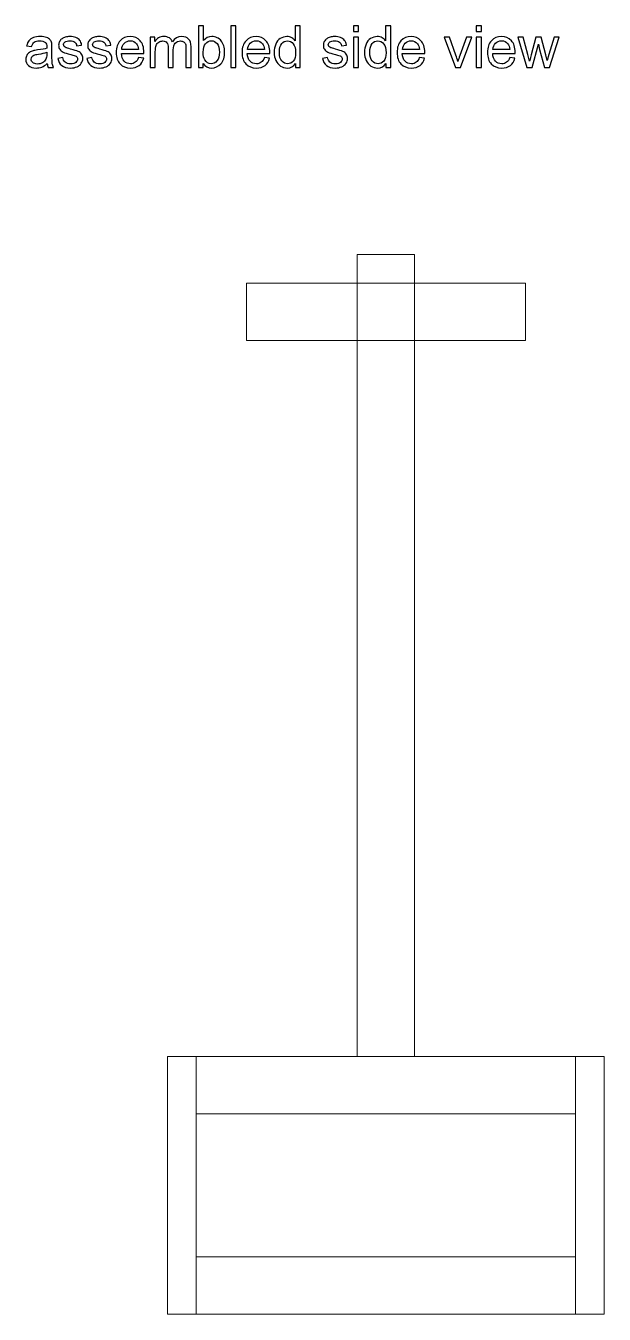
# Model space of a CAD drawing. Header units: inches. Extents: x -38 to 6, y -62 to 68.
# Drawn here: x -17.96 to -2.06, y 32.53 to 67.95 of the extents above; entities that cross this region are included whole.
import ezdxf

# ---------------------------------------------------------------- set-up
doc = ezdxf.new("R2010")
doc.units = ezdxf.units.IN
doc.header["$MEASUREMENT"] = 0
doc.layers.add('Layer 1', color=7, linetype='Continuous')

msp = doc.modelspace()

# ---------------------------------------------------------------- linework, layer by layer
at = {"layer": 'Layer 1', "color": 250, "lineweight": 9}
for points in [[(-13.277, 38.037), (-2.844, 38.037), (-2.844, 39.612), (-13.277, 39.612), (-13.277, 38.037)], [(-13.277, 32.525), (-2.844, 32.525), (-2.844, 34.1), (-13.277, 34.1), (-13.277, 32.525)]]:
    msp.add_lwpolyline(points, close=True, dxfattribs=at)
at = {"layer": 'Layer 1', "color": 250}
for points, knots in [([(-13.083, 66.802), (-13.083, 66.802), (-13.214, 66.802), (-13.214, 66.802), (-13.214, 66.802), (-13.214, 66.802), (-13.214, 67.946), (-13.214, 67.946), (-13.214, 67.946), (-13.214, 67.946), (-13.074, 67.946), (-13.074, 67.946), (-13.074, 67.946), (-13.074, 67.946), (-13.074, 67.538), (-13.074, 67.538), (-13.074, 67.538), (-13.014, 67.612), (-12.939, 67.649), (-12.846, 67.649), (-12.846, 67.649), (-12.796, 67.649), (-12.747, 67.639), (-12.702, 67.618), (-12.702, 67.618), (-12.656, 67.598), (-12.619, 67.569), (-12.589, 67.532), (-12.589, 67.532), (-12.56, 67.495), (-12.537, 67.45), (-12.52, 67.397), (-12.52, 67.397), (-12.504, 67.345), (-12.495, 67.289), (-12.495, 67.229), (-12.495, 67.229), (-12.495, 67.088), (-12.53, 66.978), (-12.6, 66.901), (-12.6, 66.901), (-12.671, 66.823), (-12.755, 66.785), (-12.853, 66.785), (-12.853, 66.785), (-12.951, 66.785), (-13.027, 66.826), (-13.083, 66.907), (-13.083, 66.907), (-13.083, 66.907), (-13.083, 66.802), (-13.083, 66.802)], [0, 0, 0, 0, 0.071429, 0.071429, 0.071429, 0.071429, 0.142857, 0.142857, 0.142857, 0.142857, 0.214286, 0.214286, 0.214286, 0.214286, 0.285714, 0.285714, 0.285714, 0.285714, 0.357143, 0.357143, 0.357143, 0.357143, 0.428571, 0.428571, 0.428571, 0.428571, 0.5, 0.5, 0.5, 0.5, 0.571429, 0.571429, 0.571429, 0.571429, 0.642857, 0.642857, 0.642857, 0.642857, 0.714286, 0.714286, 0.714286, 0.714286, 0.785714, 0.785714, 0.785714, 0.785714, 0.857143, 0.857143, 0.857143, 0.857143, 1, 1, 1, 1]), ([(-12.327, 66.802), (-12.327, 66.802), (-12.327, 67.946), (-12.327, 67.946), (-12.327, 67.946), (-12.327, 67.946), (-12.187, 67.946), (-12.187, 67.946), (-12.187, 67.946), (-12.187, 67.946), (-12.187, 66.802), (-12.187, 66.802), (-12.187, 66.802), (-12.187, 66.802), (-12.327, 66.802), (-12.327, 66.802)], [0, 0, 0, 0, 0.2, 0.2, 0.2, 0.2, 0.4, 0.4, 0.4, 0.4, 0.6, 0.6, 0.6, 0.6, 1, 1, 1, 1]), ([(-10.546, 66.802), (-10.546, 66.802), (-10.546, 66.908), (-10.546, 66.908), (-10.546, 66.908), (-10.598, 66.826), (-10.676, 66.785), (-10.778, 66.785), (-10.778, 66.785), (-10.844, 66.785), (-10.904, 66.803), (-10.959, 66.839), (-10.959, 66.839), (-11.015, 66.876), (-11.058, 66.927), (-11.088, 66.991), (-11.088, 66.991), (-11.119, 67.057), (-11.134, 67.131), (-11.134, 67.216), (-11.134, 67.216), (-11.134, 67.299), (-11.12, 67.373), (-11.092, 67.441), (-11.092, 67.441), (-11.065, 67.508), (-11.024, 67.56), (-10.968, 67.595), (-10.968, 67.595), (-10.914, 67.631), (-10.852, 67.649), (-10.784, 67.649), (-10.784, 67.649), (-10.734, 67.649), (-10.689, 67.638), (-10.651, 67.617), (-10.651, 67.617), (-10.612, 67.596), (-10.58, 67.569), (-10.556, 67.535), (-10.556, 67.535), (-10.556, 67.535), (-10.556, 67.946), (-10.556, 67.946), (-10.556, 67.946), (-10.556, 67.946), (-10.415, 67.946), (-10.415, 67.946), (-10.415, 67.946), (-10.415, 67.946), (-10.415, 66.802), (-10.415, 66.802), (-10.415, 66.802), (-10.415, 66.802), (-10.546, 66.802), (-10.546, 66.802)], [0, 0, 0, 0, 0.066667, 0.066667, 0.066667, 0.066667, 0.133333, 0.133333, 0.133333, 0.133333, 0.2, 0.2, 0.2, 0.2, 0.266667, 0.266667, 0.266667, 0.266667, 0.333333, 0.333333, 0.333333, 0.333333, 0.4, 0.4, 0.4, 0.4, 0.466667, 0.466667, 0.466667, 0.466667, 0.533333, 0.533333, 0.533333, 0.533333, 0.6, 0.6, 0.6, 0.6, 0.666667, 0.666667, 0.666667, 0.666667, 0.733333, 0.733333, 0.733333, 0.733333, 0.8, 0.8, 0.8, 0.8, 0.866667, 0.866667, 0.866667, 0.866667, 1, 1, 1, 1]), ([(-8.95, 67.786), (-8.95, 67.786), (-8.95, 67.946), (-8.95, 67.946), (-8.95, 67.946), (-8.95, 67.946), (-8.81, 67.946), (-8.81, 67.946), (-8.81, 67.946), (-8.81, 67.946), (-8.81, 67.786), (-8.81, 67.786), (-8.81, 67.786), (-8.81, 67.786), (-8.95, 67.786), (-8.95, 67.786)], [0, 0, 0, 0, 0.2, 0.2, 0.2, 0.2, 0.4, 0.4, 0.4, 0.4, 0.6, 0.6, 0.6, 0.6, 1, 1, 1, 1]), ([(-8.06, 66.802), (-8.06, 66.802), (-8.06, 66.908), (-8.06, 66.908), (-8.06, 66.908), (-8.113, 66.826), (-8.19, 66.785), (-8.292, 66.785), (-8.292, 66.785), (-8.358, 66.785), (-8.419, 66.803), (-8.474, 66.839), (-8.474, 66.839), (-8.529, 66.876), (-8.572, 66.927), (-8.603, 66.991), (-8.603, 66.991), (-8.633, 67.057), (-8.648, 67.131), (-8.648, 67.216), (-8.648, 67.216), (-8.648, 67.299), (-8.634, 67.373), (-8.607, 67.441), (-8.607, 67.441), (-8.579, 67.508), (-8.538, 67.56), (-8.483, 67.595), (-8.483, 67.595), (-8.428, 67.631), (-8.366, 67.649), (-8.298, 67.649), (-8.298, 67.649), (-8.248, 67.649), (-8.204, 67.638), (-8.165, 67.617), (-8.165, 67.617), (-8.126, 67.596), (-8.094, 67.569), (-8.07, 67.535), (-8.07, 67.535), (-8.07, 67.535), (-8.07, 67.946), (-8.07, 67.946), (-8.07, 67.946), (-8.07, 67.946), (-7.929, 67.946), (-7.929, 67.946), (-7.929, 67.946), (-7.929, 67.946), (-7.929, 66.802), (-7.929, 66.802), (-7.929, 66.802), (-7.929, 66.802), (-8.06, 66.802), (-8.06, 66.802)], [0, 0, 0, 0, 0.066667, 0.066667, 0.066667, 0.066667, 0.133333, 0.133333, 0.133333, 0.133333, 0.2, 0.2, 0.2, 0.2, 0.266667, 0.266667, 0.266667, 0.266667, 0.333333, 0.333333, 0.333333, 0.333333, 0.4, 0.4, 0.4, 0.4, 0.466667, 0.466667, 0.466667, 0.466667, 0.533333, 0.533333, 0.533333, 0.533333, 0.6, 0.6, 0.6, 0.6, 0.666667, 0.666667, 0.666667, 0.666667, 0.733333, 0.733333, 0.733333, 0.733333, 0.8, 0.8, 0.8, 0.8, 0.866667, 0.866667, 0.866667, 0.866667, 1, 1, 1, 1]), ([(-5.576, 67.786), (-5.576, 67.786), (-5.576, 67.946), (-5.576, 67.946), (-5.576, 67.946), (-5.576, 67.946), (-5.436, 67.946), (-5.436, 67.946), (-5.436, 67.946), (-5.436, 67.946), (-5.436, 67.786), (-5.436, 67.786), (-5.436, 67.786), (-5.436, 67.786), (-5.576, 67.786), (-5.576, 67.786)], [0, 0, 0, 0, 0.2, 0.2, 0.2, 0.2, 0.4, 0.4, 0.4, 0.4, 0.6, 0.6, 0.6, 0.6, 1, 1, 1, 1]), ([(-17.375, 66.906), (-17.428, 66.862), (-17.478, 66.831), (-17.526, 66.812), (-17.526, 66.812), (-17.574, 66.794), (-17.626, 66.785), (-17.681, 66.785), (-17.681, 66.785), (-17.772, 66.785), (-17.842, 66.807), (-17.891, 66.851), (-17.891, 66.851), (-17.94, 66.896), (-17.965, 66.952), (-17.965, 67.021), (-17.965, 67.021), (-17.965, 67.062), (-17.955, 67.099), (-17.937, 67.132), (-17.937, 67.132), (-17.918, 67.166), (-17.894, 67.192), (-17.864, 67.213), (-17.864, 67.213), (-17.834, 67.233), (-17.801, 67.248), (-17.763, 67.259), (-17.763, 67.259), (-17.736, 67.266), (-17.694, 67.273), (-17.638, 67.28), (-17.638, 67.28), (-17.525, 67.293), (-17.441, 67.309), (-17.387, 67.328), (-17.387, 67.328), (-17.387, 67.347), (-17.387, 67.359), (-17.387, 67.364), (-17.387, 67.364), (-17.387, 67.421), (-17.4, 67.462), (-17.426, 67.485), (-17.426, 67.485), (-17.462, 67.517), (-17.516, 67.532), (-17.587, 67.532), (-17.587, 67.532), (-17.653, 67.532), (-17.702, 67.521), (-17.733, 67.498), (-17.733, 67.498), (-17.765, 67.474), (-17.788, 67.433), (-17.803, 67.374), (-17.803, 67.374), (-17.803, 67.374), (-17.941, 67.393), (-17.941, 67.393), (-17.941, 67.393), (-17.928, 67.452), (-17.908, 67.5), (-17.879, 67.536), (-17.879, 67.536), (-17.85, 67.572), (-17.809, 67.6), (-17.754, 67.62), (-17.754, 67.62), (-17.7, 67.639), (-17.637, 67.649), (-17.566, 67.649), (-17.566, 67.649), (-17.495, 67.649), (-17.437, 67.641), (-17.393, 67.624), (-17.393, 67.624), (-17.349, 67.607), (-17.316, 67.586), (-17.295, 67.561), (-17.295, 67.561), (-17.274, 67.536), (-17.26, 67.504), (-17.251, 67.465), (-17.251, 67.465), (-17.247, 67.441), (-17.244, 67.398), (-17.244, 67.336), (-17.244, 67.336), (-17.244, 67.336), (-17.244, 67.15), (-17.244, 67.15), (-17.244, 67.15), (-17.244, 67.02), (-17.241, 66.937), (-17.236, 66.903), (-17.236, 66.903), (-17.23, 66.868), (-17.218, 66.834), (-17.201, 66.802), (-17.201, 66.802), (-17.201, 66.802), (-17.348, 66.802), (-17.348, 66.802), (-17.348, 66.802), (-17.362, 66.832), (-17.371, 66.867), (-17.375, 66.906)], [0, 0, 0, 0, 0.035714, 0.035714, 0.035714, 0.035714, 0.071429, 0.071429, 0.071429, 0.071429, 0.107143, 0.107143, 0.107143, 0.107143, 0.142857, 0.142857, 0.142857, 0.142857, 0.178571, 0.178571, 0.178571, 0.178571, 0.214286, 0.214286, 0.214286, 0.214286, 0.25, 0.25, 0.25, 0.25, 0.285714, 0.285714, 0.285714, 0.285714, 0.321429, 0.321429, 0.321429, 0.321429, 0.357143, 0.357143, 0.357143, 0.357143, 0.392857, 0.392857, 0.392857, 0.392857, 0.428571, 0.428571, 0.428571, 0.428571, 0.464286, 0.464286, 0.464286, 0.464286, 0.5, 0.5, 0.5, 0.5, 0.535714, 0.535714, 0.535714, 0.535714, 0.571429, 0.571429, 0.571429, 0.571429, 0.607143, 0.607143, 0.607143, 0.607143, 0.642857, 0.642857, 0.642857, 0.642857, 0.678571, 0.678571, 0.678571, 0.678571, 0.714286, 0.714286, 0.714286, 0.714286, 0.75, 0.75, 0.75, 0.75, 0.785714, 0.785714, 0.785714, 0.785714, 0.821429, 0.821429, 0.821429, 0.821429, 0.857143, 0.857143, 0.857143, 0.857143, 0.892857, 0.892857, 0.892857, 0.892857, 0.928571, 0.928571, 0.928571, 0.928571, 1, 1, 1, 1]), ([(-17.084, 67.05), (-17.084, 67.05), (-16.945, 67.072), (-16.945, 67.072), (-16.945, 67.072), (-16.938, 67.017), (-16.916, 66.974), (-16.88, 66.944), (-16.88, 66.944), (-16.845, 66.915), (-16.795, 66.9), (-16.731, 66.9), (-16.731, 66.9), (-16.666, 66.9), (-16.618, 66.913), (-16.587, 66.939), (-16.587, 66.939), (-16.555, 66.965), (-16.54, 66.996), (-16.54, 67.032), (-16.54, 67.032), (-16.54, 67.063), (-16.554, 67.088), (-16.582, 67.106), (-16.582, 67.106), (-16.602, 67.119), (-16.649, 67.135), (-16.726, 67.154), (-16.726, 67.154), (-16.828, 67.18), (-16.899, 67.202), (-16.939, 67.221), (-16.939, 67.221), (-16.979, 67.24), (-17.009, 67.266), (-17.03, 67.3), (-17.03, 67.3), (-17.05, 67.333), (-17.06, 67.37), (-17.06, 67.411), (-17.06, 67.411), (-17.06, 67.448), (-17.052, 67.482), (-17.035, 67.513), (-17.035, 67.513), (-17.018, 67.545), (-16.995, 67.571), (-16.966, 67.591), (-16.966, 67.591), (-16.944, 67.607), (-16.915, 67.621), (-16.877, 67.632), (-16.877, 67.632), (-16.839, 67.643), (-16.799, 67.649), (-16.756, 67.649), (-16.756, 67.649), (-16.691, 67.649), (-16.634, 67.64), (-16.585, 67.621), (-16.585, 67.621), (-16.536, 67.602), (-16.5, 67.577), (-16.476, 67.545), (-16.476, 67.545), (-16.453, 67.512), (-16.437, 67.47), (-16.428, 67.416), (-16.428, 67.416), (-16.428, 67.416), (-16.565, 67.397), (-16.565, 67.397), (-16.565, 67.397), (-16.571, 67.44), (-16.59, 67.474), (-16.619, 67.498), (-16.619, 67.498), (-16.649, 67.522), (-16.691, 67.534), (-16.746, 67.534), (-16.746, 67.534), (-16.81, 67.534), (-16.856, 67.523), (-16.883, 67.502), (-16.883, 67.502), (-16.911, 67.481), (-16.925, 67.456), (-16.925, 67.427), (-16.925, 67.427), (-16.925, 67.409), (-16.919, 67.393), (-16.908, 67.378), (-16.908, 67.378), (-16.896, 67.363), (-16.878, 67.351), (-16.854, 67.341), (-16.854, 67.341), (-16.84, 67.335), (-16.799, 67.323), (-16.73, 67.305), (-16.73, 67.305), (-16.631, 67.278), (-16.562, 67.257), (-16.522, 67.24), (-16.522, 67.24), (-16.483, 67.223), (-16.452, 67.198), (-16.43, 67.166), (-16.43, 67.166), (-16.407, 67.134), (-16.396, 67.094), (-16.396, 67.046), (-16.396, 67.046), (-16.396, 67), (-16.41, 66.956), (-16.437, 66.915), (-16.437, 66.915), (-16.464, 66.873), (-16.504, 66.841), (-16.555, 66.819), (-16.555, 66.819), (-16.607, 66.796), (-16.665, 66.785), (-16.73, 66.785), (-16.73, 66.785), (-16.838, 66.785), (-16.92, 66.807), (-16.976, 66.852), (-16.976, 66.852), (-17.033, 66.896), (-17.069, 66.962), (-17.084, 67.05)], [0, 0, 0, 0, 0.029412, 0.029412, 0.029412, 0.029412, 0.058824, 0.058824, 0.058824, 0.058824, 0.088235, 0.088235, 0.088235, 0.088235, 0.117647, 0.117647, 0.117647, 0.117647, 0.147059, 0.147059, 0.147059, 0.147059, 0.176471, 0.176471, 0.176471, 0.176471, 0.205882, 0.205882, 0.205882, 0.205882, 0.235294, 0.235294, 0.235294, 0.235294, 0.264706, 0.264706, 0.264706, 0.264706, 0.294118, 0.294118, 0.294118, 0.294118, 0.323529, 0.323529, 0.323529, 0.323529, 0.352941, 0.352941, 0.352941, 0.352941, 0.382353, 0.382353, 0.382353, 0.382353, 0.411765, 0.411765, 0.411765, 0.411765, 0.441176, 0.441176, 0.441176, 0.441176, 0.470588, 0.470588, 0.470588, 0.470588, 0.5, 0.5, 0.5, 0.5, 0.529412, 0.529412, 0.529412, 0.529412, 0.558824, 0.558824, 0.558824, 0.558824, 0.588235, 0.588235, 0.588235, 0.588235, 0.617647, 0.617647, 0.617647, 0.617647, 0.647059, 0.647059, 0.647059, 0.647059, 0.676471, 0.676471, 0.676471, 0.676471, 0.705882, 0.705882, 0.705882, 0.705882, 0.735294, 0.735294, 0.735294, 0.735294, 0.764706, 0.764706, 0.764706, 0.764706, 0.794118, 0.794118, 0.794118, 0.794118, 0.823529, 0.823529, 0.823529, 0.823529, 0.852941, 0.852941, 0.852941, 0.852941, 0.882353, 0.882353, 0.882353, 0.882353, 0.911765, 0.911765, 0.911765, 0.911765, 0.941176, 0.941176, 0.941176, 0.941176, 1, 1, 1, 1]), ([(-16.286, 67.05), (-16.286, 67.05), (-16.147, 67.072), (-16.147, 67.072), (-16.147, 67.072), (-16.139, 67.017), (-16.117, 66.974), (-16.082, 66.944), (-16.082, 66.944), (-16.046, 66.915), (-15.996, 66.9), (-15.932, 66.9), (-15.932, 66.9), (-15.867, 66.9), (-15.819, 66.913), (-15.788, 66.939), (-15.788, 66.939), (-15.757, 66.965), (-15.741, 66.996), (-15.741, 67.032), (-15.741, 67.032), (-15.741, 67.063), (-15.755, 67.088), (-15.783, 67.106), (-15.783, 67.106), (-15.803, 67.119), (-15.851, 67.135), (-15.927, 67.154), (-15.927, 67.154), (-16.03, 67.18), (-16.101, 67.202), (-16.141, 67.221), (-16.141, 67.221), (-16.18, 67.24), (-16.21, 67.266), (-16.231, 67.3), (-16.231, 67.3), (-16.251, 67.333), (-16.262, 67.37), (-16.262, 67.411), (-16.262, 67.411), (-16.262, 67.448), (-16.253, 67.482), (-16.237, 67.513), (-16.237, 67.513), (-16.22, 67.545), (-16.197, 67.571), (-16.168, 67.591), (-16.168, 67.591), (-16.146, 67.607), (-16.116, 67.621), (-16.078, 67.632), (-16.078, 67.632), (-16.041, 67.643), (-16, 67.649), (-15.957, 67.649), (-15.957, 67.649), (-15.892, 67.649), (-15.835, 67.64), (-15.786, 67.621), (-15.786, 67.621), (-15.737, 67.602), (-15.701, 67.577), (-15.678, 67.545), (-15.678, 67.545), (-15.654, 67.512), (-15.638, 67.47), (-15.629, 67.416), (-15.629, 67.416), (-15.629, 67.416), (-15.767, 67.397), (-15.767, 67.397), (-15.767, 67.397), (-15.773, 67.44), (-15.791, 67.474), (-15.821, 67.498), (-15.821, 67.498), (-15.851, 67.522), (-15.893, 67.534), (-15.947, 67.534), (-15.947, 67.534), (-16.011, 67.534), (-16.057, 67.523), (-16.085, 67.502), (-16.085, 67.502), (-16.112, 67.481), (-16.126, 67.456), (-16.126, 67.427), (-16.126, 67.427), (-16.126, 67.409), (-16.12, 67.393), (-16.109, 67.378), (-16.109, 67.378), (-16.098, 67.363), (-16.08, 67.351), (-16.055, 67.341), (-16.055, 67.341), (-16.041, 67.335), (-16, 67.323), (-15.931, 67.305), (-15.931, 67.305), (-15.832, 67.278), (-15.763, 67.257), (-15.724, 67.24), (-15.724, 67.24), (-15.684, 67.223), (-15.654, 67.198), (-15.631, 67.166), (-15.631, 67.166), (-15.609, 67.134), (-15.597, 67.094), (-15.597, 67.046), (-15.597, 67.046), (-15.597, 67), (-15.611, 66.956), (-15.638, 66.915), (-15.638, 66.915), (-15.666, 66.873), (-15.705, 66.841), (-15.757, 66.819), (-15.757, 66.819), (-15.808, 66.796), (-15.867, 66.785), (-15.931, 66.785), (-15.931, 66.785), (-16.039, 66.785), (-16.121, 66.807), (-16.178, 66.852), (-16.178, 66.852), (-16.234, 66.896), (-16.27, 66.962), (-16.286, 67.05)], [0, 0, 0, 0, 0.029412, 0.029412, 0.029412, 0.029412, 0.058824, 0.058824, 0.058824, 0.058824, 0.088235, 0.088235, 0.088235, 0.088235, 0.117647, 0.117647, 0.117647, 0.117647, 0.147059, 0.147059, 0.147059, 0.147059, 0.176471, 0.176471, 0.176471, 0.176471, 0.205882, 0.205882, 0.205882, 0.205882, 0.235294, 0.235294, 0.235294, 0.235294, 0.264706, 0.264706, 0.264706, 0.264706, 0.294118, 0.294118, 0.294118, 0.294118, 0.323529, 0.323529, 0.323529, 0.323529, 0.352941, 0.352941, 0.352941, 0.352941, 0.382353, 0.382353, 0.382353, 0.382353, 0.411765, 0.411765, 0.411765, 0.411765, 0.441176, 0.441176, 0.441176, 0.441176, 0.470588, 0.470588, 0.470588, 0.470588, 0.5, 0.5, 0.5, 0.5, 0.529412, 0.529412, 0.529412, 0.529412, 0.558824, 0.558824, 0.558824, 0.558824, 0.588235, 0.588235, 0.588235, 0.588235, 0.617647, 0.617647, 0.617647, 0.617647, 0.647059, 0.647059, 0.647059, 0.647059, 0.676471, 0.676471, 0.676471, 0.676471, 0.705882, 0.705882, 0.705882, 0.705882, 0.735294, 0.735294, 0.735294, 0.735294, 0.764706, 0.764706, 0.764706, 0.764706, 0.794118, 0.794118, 0.794118, 0.794118, 0.823529, 0.823529, 0.823529, 0.823529, 0.852941, 0.852941, 0.852941, 0.852941, 0.882353, 0.882353, 0.882353, 0.882353, 0.911765, 0.911765, 0.911765, 0.911765, 0.941176, 0.941176, 0.941176, 0.941176, 1, 1, 1, 1]), ([(-14.866, 67.071), (-14.866, 67.071), (-14.721, 67.052), (-14.721, 67.052), (-14.721, 67.052), (-14.743, 66.967), (-14.785, 66.901), (-14.847, 66.855), (-14.847, 66.855), (-14.909, 66.808), (-14.988, 66.785), (-15.084, 66.785), (-15.084, 66.785), (-15.205, 66.785), (-15.301, 66.822), (-15.371, 66.897), (-15.371, 66.897), (-15.442, 66.971), (-15.478, 67.076), (-15.478, 67.21), (-15.478, 67.21), (-15.478, 67.349), (-15.442, 67.457), (-15.37, 67.534), (-15.37, 67.534), (-15.299, 67.611), (-15.206, 67.649), (-15.092, 67.649), (-15.092, 67.649), (-14.981, 67.649), (-14.891, 67.611), (-14.821, 67.536), (-14.821, 67.536), (-14.751, 67.461), (-14.716, 67.355), (-14.716, 67.218), (-14.716, 67.218), (-14.716, 67.21), (-14.716, 67.198), (-14.717, 67.181), (-14.717, 67.181), (-14.717, 67.181), (-15.334, 67.181), (-15.334, 67.181), (-15.334, 67.181), (-15.329, 67.09), (-15.303, 67.02), (-15.257, 66.972), (-15.257, 66.972), (-15.211, 66.924), (-15.153, 66.9), (-15.084, 66.9), (-15.084, 66.9), (-15.033, 66.9), (-14.989, 66.913), (-14.952, 66.941), (-14.952, 66.941), (-14.916, 66.968), (-14.887, 67.011), (-14.866, 67.071)], [0, 0, 0, 0, 0.0625, 0.0625, 0.0625, 0.0625, 0.125, 0.125, 0.125, 0.125, 0.1875, 0.1875, 0.1875, 0.1875, 0.25, 0.25, 0.25, 0.25, 0.3125, 0.3125, 0.3125, 0.3125, 0.375, 0.375, 0.375, 0.375, 0.4375, 0.4375, 0.4375, 0.4375, 0.5, 0.5, 0.5, 0.5, 0.5625, 0.5625, 0.5625, 0.5625, 0.625, 0.625, 0.625, 0.625, 0.6875, 0.6875, 0.6875, 0.6875, 0.75, 0.75, 0.75, 0.75, 0.8125, 0.8125, 0.8125, 0.8125, 0.875, 0.875, 0.875, 0.875, 1, 1, 1, 1]), ([(-15.326, 67.296), (-15.326, 67.296), (-14.864, 67.296), (-14.864, 67.296), (-14.864, 67.296), (-14.87, 67.366), (-14.888, 67.418), (-14.917, 67.453), (-14.917, 67.453), (-14.962, 67.507), (-15.02, 67.534), (-15.091, 67.534), (-15.091, 67.534), (-15.155, 67.534), (-15.209, 67.512), (-15.253, 67.469), (-15.253, 67.469), (-15.297, 67.426), (-15.321, 67.368), (-15.326, 67.296)], [0, 0, 0, 0, 0.166667, 0.166667, 0.166667, 0.166667, 0.333333, 0.333333, 0.333333, 0.333333, 0.5, 0.5, 0.5, 0.5, 0.666667, 0.666667, 0.666667, 0.666667, 1, 1, 1, 1]), ([(-14.543, 66.802), (-14.543, 66.802), (-14.543, 67.631), (-14.543, 67.631), (-14.543, 67.631), (-14.543, 67.631), (-14.417, 67.631), (-14.417, 67.631), (-14.417, 67.631), (-14.417, 67.631), (-14.417, 67.514), (-14.417, 67.514), (-14.417, 67.514), (-14.391, 67.555), (-14.356, 67.587), (-14.313, 67.612), (-14.313, 67.612), (-14.27, 67.637), (-14.221, 67.649), (-14.166, 67.649), (-14.166, 67.649), (-14.105, 67.649), (-14.054, 67.636), (-14.015, 67.611), (-14.015, 67.611), (-13.976, 67.585), (-13.949, 67.55), (-13.933, 67.504), (-13.933, 67.504), (-13.867, 67.601), (-13.781, 67.649), (-13.676, 67.649), (-13.676, 67.649), (-13.593, 67.649), (-13.53, 67.626), (-13.485, 67.581), (-13.485, 67.581), (-13.441, 67.535), (-13.419, 67.465), (-13.419, 67.371), (-13.419, 67.371), (-13.419, 67.371), (-13.419, 66.802), (-13.419, 66.802), (-13.419, 66.802), (-13.419, 66.802), (-13.559, 66.802), (-13.559, 66.802), (-13.559, 66.802), (-13.559, 66.802), (-13.559, 67.324), (-13.559, 67.324), (-13.559, 67.324), (-13.559, 67.38), (-13.564, 67.421), (-13.573, 67.445), (-13.573, 67.445), (-13.582, 67.47), (-13.598, 67.49), (-13.623, 67.505), (-13.623, 67.505), (-13.647, 67.52), (-13.675, 67.528), (-13.707, 67.528), (-13.707, 67.528), (-13.766, 67.528), (-13.814, 67.508), (-13.853, 67.47), (-13.853, 67.47), (-13.891, 67.431), (-13.91, 67.369), (-13.91, 67.283), (-13.91, 67.283), (-13.91, 67.283), (-13.91, 66.802), (-13.91, 66.802), (-13.91, 66.802), (-13.91, 66.802), (-14.051, 66.802), (-14.051, 66.802), (-14.051, 66.802), (-14.051, 66.802), (-14.051, 67.34), (-14.051, 67.34), (-14.051, 67.34), (-14.051, 67.403), (-14.062, 67.45), (-14.085, 67.481), (-14.085, 67.481), (-14.108, 67.512), (-14.146, 67.528), (-14.198, 67.528), (-14.198, 67.528), (-14.237, 67.528), (-14.274, 67.517), (-14.307, 67.496), (-14.307, 67.496), (-14.341, 67.476), (-14.365, 67.445), (-14.38, 67.405), (-14.38, 67.405), (-14.395, 67.365), (-14.402, 67.307), (-14.402, 67.232), (-14.402, 67.232), (-14.402, 67.232), (-14.402, 66.802), (-14.402, 66.802), (-14.402, 66.802), (-14.402, 66.802), (-14.543, 66.802), (-14.543, 66.802)], [0, 0, 0, 0, 0.034483, 0.034483, 0.034483, 0.034483, 0.068966, 0.068966, 0.068966, 0.068966, 0.103448, 0.103448, 0.103448, 0.103448, 0.137931, 0.137931, 0.137931, 0.137931, 0.172414, 0.172414, 0.172414, 0.172414, 0.206897, 0.206897, 0.206897, 0.206897, 0.241379, 0.241379, 0.241379, 0.241379, 0.275862, 0.275862, 0.275862, 0.275862, 0.310345, 0.310345, 0.310345, 0.310345, 0.344828, 0.344828, 0.344828, 0.344828, 0.37931, 0.37931, 0.37931, 0.37931, 0.413793, 0.413793, 0.413793, 0.413793, 0.448276, 0.448276, 0.448276, 0.448276, 0.482759, 0.482759, 0.482759, 0.482759, 0.517241, 0.517241, 0.517241, 0.517241, 0.551724, 0.551724, 0.551724, 0.551724, 0.586207, 0.586207, 0.586207, 0.586207, 0.62069, 0.62069, 0.62069, 0.62069, 0.655172, 0.655172, 0.655172, 0.655172, 0.689655, 0.689655, 0.689655, 0.689655, 0.724138, 0.724138, 0.724138, 0.724138, 0.758621, 0.758621, 0.758621, 0.758621, 0.793103, 0.793103, 0.793103, 0.793103, 0.827586, 0.827586, 0.827586, 0.827586, 0.862069, 0.862069, 0.862069, 0.862069, 0.896552, 0.896552, 0.896552, 0.896552, 0.931034, 0.931034, 0.931034, 0.931034, 1, 1, 1, 1]), ([(-13.085, 67.223), (-13.085, 67.124), (-13.071, 67.052), (-13.044, 67.008), (-13.044, 67.008), (-13, 66.936), (-12.94, 66.9), (-12.865, 66.9), (-12.865, 66.9), (-12.804, 66.9), (-12.751, 66.927), (-12.706, 66.98), (-12.706, 66.98), (-12.661, 67.033), (-12.639, 67.112), (-12.639, 67.218), (-12.639, 67.218), (-12.639, 67.326), (-12.66, 67.405), (-12.703, 67.457), (-12.703, 67.457), (-12.746, 67.508), (-12.798, 67.534), (-12.859, 67.534), (-12.859, 67.534), (-12.92, 67.534), (-12.973, 67.507), (-13.018, 67.454), (-13.018, 67.454), (-13.062, 67.401), (-13.085, 67.324), (-13.085, 67.223)], [0, 0, 0, 0, 0.111111, 0.111111, 0.111111, 0.111111, 0.222222, 0.222222, 0.222222, 0.222222, 0.333333, 0.333333, 0.333333, 0.333333, 0.444444, 0.444444, 0.444444, 0.444444, 0.555556, 0.555556, 0.555556, 0.555556, 0.666667, 0.666667, 0.666667, 0.666667, 0.777778, 0.777778, 0.777778, 0.777778, 1, 1, 1, 1]), ([(-11.404, 67.071), (-11.404, 67.071), (-11.259, 67.052), (-11.259, 67.052), (-11.259, 67.052), (-11.281, 66.967), (-11.324, 66.901), (-11.385, 66.855), (-11.385, 66.855), (-11.447, 66.808), (-11.526, 66.785), (-11.622, 66.785), (-11.622, 66.785), (-11.743, 66.785), (-11.839, 66.822), (-11.909, 66.897), (-11.909, 66.897), (-11.98, 66.971), (-12.016, 67.076), (-12.016, 67.21), (-12.016, 67.21), (-12.016, 67.349), (-11.98, 67.457), (-11.908, 67.534), (-11.908, 67.534), (-11.837, 67.611), (-11.744, 67.649), (-11.63, 67.649), (-11.63, 67.649), (-11.519, 67.649), (-11.429, 67.611), (-11.359, 67.536), (-11.359, 67.536), (-11.289, 67.461), (-11.254, 67.355), (-11.254, 67.218), (-11.254, 67.218), (-11.254, 67.21), (-11.254, 67.198), (-11.255, 67.181), (-11.255, 67.181), (-11.255, 67.181), (-11.872, 67.181), (-11.872, 67.181), (-11.872, 67.181), (-11.867, 67.09), (-11.841, 67.02), (-11.795, 66.972), (-11.795, 66.972), (-11.749, 66.924), (-11.691, 66.9), (-11.622, 66.9), (-11.622, 66.9), (-11.571, 66.9), (-11.527, 66.913), (-11.49, 66.941), (-11.49, 66.941), (-11.454, 66.968), (-11.425, 67.011), (-11.404, 67.071)], [0, 0, 0, 0, 0.0625, 0.0625, 0.0625, 0.0625, 0.125, 0.125, 0.125, 0.125, 0.1875, 0.1875, 0.1875, 0.1875, 0.25, 0.25, 0.25, 0.25, 0.3125, 0.3125, 0.3125, 0.3125, 0.375, 0.375, 0.375, 0.375, 0.4375, 0.4375, 0.4375, 0.4375, 0.5, 0.5, 0.5, 0.5, 0.5625, 0.5625, 0.5625, 0.5625, 0.625, 0.625, 0.625, 0.625, 0.6875, 0.6875, 0.6875, 0.6875, 0.75, 0.75, 0.75, 0.75, 0.8125, 0.8125, 0.8125, 0.8125, 0.875, 0.875, 0.875, 0.875, 1, 1, 1, 1]), ([(-11.864, 67.296), (-11.864, 67.296), (-11.402, 67.296), (-11.402, 67.296), (-11.402, 67.296), (-11.408, 67.366), (-11.426, 67.418), (-11.455, 67.453), (-11.455, 67.453), (-11.5, 67.507), (-11.558, 67.534), (-11.629, 67.534), (-11.629, 67.534), (-11.693, 67.534), (-11.747, 67.512), (-11.791, 67.469), (-11.791, 67.469), (-11.835, 67.426), (-11.859, 67.368), (-11.864, 67.296)], [0, 0, 0, 0, 0.166667, 0.166667, 0.166667, 0.166667, 0.333333, 0.333333, 0.333333, 0.333333, 0.5, 0.5, 0.5, 0.5, 0.666667, 0.666667, 0.666667, 0.666667, 1, 1, 1, 1]), ([(-10.99, 67.216), (-10.99, 67.11), (-10.968, 67.031), (-10.923, 66.978), (-10.923, 66.978), (-10.878, 66.926), (-10.825, 66.9), (-10.764, 66.9), (-10.764, 66.9), (-10.702, 66.9), (-10.65, 66.925), (-10.607, 66.975), (-10.607, 66.975), (-10.564, 67.025), (-10.543, 67.101), (-10.543, 67.204), (-10.543, 67.204), (-10.543, 67.317), (-10.565, 67.4), (-10.608, 67.453), (-10.608, 67.453), (-10.652, 67.506), (-10.706, 67.532), (-10.77, 67.532), (-10.77, 67.532), (-10.833, 67.532), (-10.885, 67.507), (-10.927, 67.456), (-10.927, 67.456), (-10.969, 67.405), (-10.99, 67.325), (-10.99, 67.216)], [0, 0, 0, 0, 0.111111, 0.111111, 0.111111, 0.111111, 0.222222, 0.222222, 0.222222, 0.222222, 0.333333, 0.333333, 0.333333, 0.333333, 0.444444, 0.444444, 0.444444, 0.444444, 0.555556, 0.555556, 0.555556, 0.555556, 0.666667, 0.666667, 0.666667, 0.666667, 0.777778, 0.777778, 0.777778, 0.777778, 1, 1, 1, 1]), ([(-9.805, 67.05), (-9.805, 67.05), (-9.666, 67.072), (-9.666, 67.072), (-9.666, 67.072), (-9.658, 67.017), (-9.636, 66.974), (-9.601, 66.944), (-9.601, 66.944), (-9.565, 66.915), (-9.515, 66.9), (-9.451, 66.9), (-9.451, 66.9), (-9.386, 66.9), (-9.338, 66.913), (-9.307, 66.939), (-9.307, 66.939), (-9.276, 66.965), (-9.26, 66.996), (-9.26, 67.032), (-9.26, 67.032), (-9.26, 67.063), (-9.274, 67.088), (-9.302, 67.106), (-9.302, 67.106), (-9.322, 67.119), (-9.37, 67.135), (-9.446, 67.154), (-9.446, 67.154), (-9.549, 67.18), (-9.62, 67.202), (-9.66, 67.221), (-9.66, 67.221), (-9.699, 67.24), (-9.729, 67.266), (-9.75, 67.3), (-9.75, 67.3), (-9.77, 67.333), (-9.781, 67.37), (-9.781, 67.411), (-9.781, 67.411), (-9.781, 67.448), (-9.772, 67.482), (-9.756, 67.513), (-9.756, 67.513), (-9.739, 67.545), (-9.716, 67.571), (-9.687, 67.591), (-9.687, 67.591), (-9.665, 67.607), (-9.635, 67.621), (-9.597, 67.632), (-9.597, 67.632), (-9.56, 67.643), (-9.519, 67.649), (-9.476, 67.649), (-9.476, 67.649), (-9.411, 67.649), (-9.354, 67.64), (-9.305, 67.621), (-9.305, 67.621), (-9.256, 67.602), (-9.22, 67.577), (-9.197, 67.545), (-9.197, 67.545), (-9.173, 67.512), (-9.157, 67.47), (-9.148, 67.416), (-9.148, 67.416), (-9.148, 67.416), (-9.286, 67.397), (-9.286, 67.397), (-9.286, 67.397), (-9.292, 67.44), (-9.31, 67.474), (-9.34, 67.498), (-9.34, 67.498), (-9.37, 67.522), (-9.412, 67.534), (-9.466, 67.534), (-9.466, 67.534), (-9.53, 67.534), (-9.576, 67.523), (-9.604, 67.502), (-9.604, 67.502), (-9.631, 67.481), (-9.645, 67.456), (-9.645, 67.427), (-9.645, 67.427), (-9.645, 67.409), (-9.64, 67.393), (-9.628, 67.378), (-9.628, 67.378), (-9.617, 67.363), (-9.599, 67.351), (-9.574, 67.341), (-9.574, 67.341), (-9.56, 67.335), (-9.519, 67.323), (-9.451, 67.305), (-9.451, 67.305), (-9.351, 67.278), (-9.282, 67.257), (-9.243, 67.24), (-9.243, 67.24), (-9.203, 67.223), (-9.173, 67.198), (-9.15, 67.166), (-9.15, 67.166), (-9.128, 67.134), (-9.116, 67.094), (-9.116, 67.046), (-9.116, 67.046), (-9.116, 67), (-9.13, 66.956), (-9.157, 66.915), (-9.157, 66.915), (-9.185, 66.873), (-9.224, 66.841), (-9.276, 66.819), (-9.276, 66.819), (-9.327, 66.796), (-9.386, 66.785), (-9.451, 66.785), (-9.451, 66.785), (-9.558, 66.785), (-9.64, 66.807), (-9.697, 66.852), (-9.697, 66.852), (-9.753, 66.896), (-9.789, 66.962), (-9.805, 67.05)], [0, 0, 0, 0, 0.029412, 0.029412, 0.029412, 0.029412, 0.058824, 0.058824, 0.058824, 0.058824, 0.088235, 0.088235, 0.088235, 0.088235, 0.117647, 0.117647, 0.117647, 0.117647, 0.147059, 0.147059, 0.147059, 0.147059, 0.176471, 0.176471, 0.176471, 0.176471, 0.205882, 0.205882, 0.205882, 0.205882, 0.235294, 0.235294, 0.235294, 0.235294, 0.264706, 0.264706, 0.264706, 0.264706, 0.294118, 0.294118, 0.294118, 0.294118, 0.323529, 0.323529, 0.323529, 0.323529, 0.352941, 0.352941, 0.352941, 0.352941, 0.382353, 0.382353, 0.382353, 0.382353, 0.411765, 0.411765, 0.411765, 0.411765, 0.441176, 0.441176, 0.441176, 0.441176, 0.470588, 0.470588, 0.470588, 0.470588, 0.5, 0.5, 0.5, 0.5, 0.529412, 0.529412, 0.529412, 0.529412, 0.558824, 0.558824, 0.558824, 0.558824, 0.588235, 0.588235, 0.588235, 0.588235, 0.617647, 0.617647, 0.617647, 0.617647, 0.647059, 0.647059, 0.647059, 0.647059, 0.676471, 0.676471, 0.676471, 0.676471, 0.705882, 0.705882, 0.705882, 0.705882, 0.735294, 0.735294, 0.735294, 0.735294, 0.764706, 0.764706, 0.764706, 0.764706, 0.794118, 0.794118, 0.794118, 0.794118, 0.823529, 0.823529, 0.823529, 0.823529, 0.852941, 0.852941, 0.852941, 0.852941, 0.882353, 0.882353, 0.882353, 0.882353, 0.911765, 0.911765, 0.911765, 0.911765, 0.941176, 0.941176, 0.941176, 0.941176, 1, 1, 1, 1]), ([(-8.95, 66.802), (-8.95, 66.802), (-8.95, 67.631), (-8.95, 67.631), (-8.95, 67.631), (-8.95, 67.631), (-8.81, 67.631), (-8.81, 67.631), (-8.81, 67.631), (-8.81, 67.631), (-8.81, 66.802), (-8.81, 66.802), (-8.81, 66.802), (-8.81, 66.802), (-8.95, 66.802), (-8.95, 66.802)], [0, 0, 0, 0, 0.2, 0.2, 0.2, 0.2, 0.4, 0.4, 0.4, 0.4, 0.6, 0.6, 0.6, 0.6, 1, 1, 1, 1]), ([(-8.504, 67.216), (-8.504, 67.11), (-8.482, 67.031), (-8.437, 66.978), (-8.437, 66.978), (-8.392, 66.926), (-8.339, 66.9), (-8.278, 66.9), (-8.278, 66.9), (-8.217, 66.9), (-8.165, 66.925), (-8.122, 66.975), (-8.122, 66.975), (-8.079, 67.025), (-8.057, 67.101), (-8.057, 67.204), (-8.057, 67.204), (-8.057, 67.317), (-8.079, 67.4), (-8.123, 67.453), (-8.123, 67.453), (-8.167, 67.506), (-8.221, 67.532), (-8.285, 67.532), (-8.285, 67.532), (-8.347, 67.532), (-8.4, 67.507), (-8.442, 67.456), (-8.442, 67.456), (-8.483, 67.405), (-8.504, 67.325), (-8.504, 67.216)], [0, 0, 0, 0, 0.111111, 0.111111, 0.111111, 0.111111, 0.222222, 0.222222, 0.222222, 0.222222, 0.333333, 0.333333, 0.333333, 0.333333, 0.444444, 0.444444, 0.444444, 0.444444, 0.555556, 0.555556, 0.555556, 0.555556, 0.666667, 0.666667, 0.666667, 0.666667, 0.777778, 0.777778, 0.777778, 0.777778, 1, 1, 1, 1]), ([(-7.142, 67.071), (-7.142, 67.071), (-6.996, 67.052), (-6.996, 67.052), (-6.996, 67.052), (-7.019, 66.967), (-7.061, 66.901), (-7.123, 66.855), (-7.123, 66.855), (-7.185, 66.808), (-7.264, 66.785), (-7.36, 66.785), (-7.36, 66.785), (-7.481, 66.785), (-7.576, 66.822), (-7.647, 66.897), (-7.647, 66.897), (-7.718, 66.971), (-7.753, 67.076), (-7.753, 67.21), (-7.753, 67.21), (-7.753, 67.349), (-7.718, 67.457), (-7.646, 67.534), (-7.646, 67.534), (-7.575, 67.611), (-7.482, 67.649), (-7.367, 67.649), (-7.367, 67.649), (-7.257, 67.649), (-7.167, 67.611), (-7.097, 67.536), (-7.097, 67.536), (-7.027, 67.461), (-6.992, 67.355), (-6.992, 67.218), (-6.992, 67.218), (-6.992, 67.21), (-6.992, 67.198), (-6.992, 67.181), (-6.992, 67.181), (-6.992, 67.181), (-7.61, 67.181), (-7.61, 67.181), (-7.61, 67.181), (-7.604, 67.09), (-7.579, 67.02), (-7.533, 66.972), (-7.533, 66.972), (-7.486, 66.924), (-7.429, 66.9), (-7.36, 66.9), (-7.36, 66.9), (-7.308, 66.9), (-7.264, 66.913), (-7.228, 66.941), (-7.228, 66.941), (-7.192, 66.968), (-7.163, 67.011), (-7.142, 67.071)], [0, 0, 0, 0, 0.0625, 0.0625, 0.0625, 0.0625, 0.125, 0.125, 0.125, 0.125, 0.1875, 0.1875, 0.1875, 0.1875, 0.25, 0.25, 0.25, 0.25, 0.3125, 0.3125, 0.3125, 0.3125, 0.375, 0.375, 0.375, 0.375, 0.4375, 0.4375, 0.4375, 0.4375, 0.5, 0.5, 0.5, 0.5, 0.5625, 0.5625, 0.5625, 0.5625, 0.625, 0.625, 0.625, 0.625, 0.6875, 0.6875, 0.6875, 0.6875, 0.75, 0.75, 0.75, 0.75, 0.8125, 0.8125, 0.8125, 0.8125, 0.875, 0.875, 0.875, 0.875, 1, 1, 1, 1]), ([(-7.602, 67.296), (-7.602, 67.296), (-7.14, 67.296), (-7.14, 67.296), (-7.14, 67.296), (-7.146, 67.366), (-7.164, 67.418), (-7.193, 67.453), (-7.193, 67.453), (-7.238, 67.507), (-7.296, 67.534), (-7.367, 67.534), (-7.367, 67.534), (-7.431, 67.534), (-7.485, 67.512), (-7.529, 67.469), (-7.529, 67.469), (-7.573, 67.426), (-7.597, 67.368), (-7.602, 67.296)], [0, 0, 0, 0, 0.166667, 0.166667, 0.166667, 0.166667, 0.333333, 0.333333, 0.333333, 0.333333, 0.5, 0.5, 0.5, 0.5, 0.666667, 0.666667, 0.666667, 0.666667, 1, 1, 1, 1]), ([(-6.149, 66.802), (-6.149, 66.802), (-6.461, 67.631), (-6.461, 67.631), (-6.461, 67.631), (-6.461, 67.631), (-6.311, 67.631), (-6.311, 67.631), (-6.311, 67.631), (-6.311, 67.631), (-6.134, 67.135), (-6.134, 67.135), (-6.134, 67.135), (-6.114, 67.081), (-6.097, 67.026), (-6.08, 66.968), (-6.08, 66.968), (-6.068, 67.012), (-6.051, 67.064), (-6.028, 67.126), (-6.028, 67.126), (-6.028, 67.126), (-5.844, 67.631), (-5.844, 67.631), (-5.844, 67.631), (-5.844, 67.631), (-5.699, 67.631), (-5.699, 67.631), (-5.699, 67.631), (-5.699, 67.631), (-6.013, 66.802), (-6.013, 66.802), (-6.013, 66.802), (-6.013, 66.802), (-6.149, 66.802), (-6.149, 66.802)], [0, 0, 0, 0, 0.1, 0.1, 0.1, 0.1, 0.2, 0.2, 0.2, 0.2, 0.3, 0.3, 0.3, 0.3, 0.4, 0.4, 0.4, 0.4, 0.5, 0.5, 0.5, 0.5, 0.6, 0.6, 0.6, 0.6, 0.7, 0.7, 0.7, 0.7, 0.8, 0.8, 0.8, 0.8, 1, 1, 1, 1]), ([(-5.576, 66.802), (-5.576, 66.802), (-5.576, 67.631), (-5.576, 67.631), (-5.576, 67.631), (-5.576, 67.631), (-5.436, 67.631), (-5.436, 67.631), (-5.436, 67.631), (-5.436, 67.631), (-5.436, 66.802), (-5.436, 66.802), (-5.436, 66.802), (-5.436, 66.802), (-5.576, 66.802), (-5.576, 66.802)], [0, 0, 0, 0, 0.2, 0.2, 0.2, 0.2, 0.4, 0.4, 0.4, 0.4, 0.6, 0.6, 0.6, 0.6, 1, 1, 1, 1]), ([(-4.656, 67.071), (-4.656, 67.071), (-4.511, 67.052), (-4.511, 67.052), (-4.511, 67.052), (-4.533, 66.967), (-4.576, 66.901), (-4.638, 66.855), (-4.638, 66.855), (-4.699, 66.808), (-4.778, 66.785), (-4.874, 66.785), (-4.874, 66.785), (-4.995, 66.785), (-5.091, 66.822), (-5.162, 66.897), (-5.162, 66.897), (-5.233, 66.971), (-5.268, 67.076), (-5.268, 67.21), (-5.268, 67.21), (-5.268, 67.349), (-5.232, 67.457), (-5.161, 67.534), (-5.161, 67.534), (-5.089, 67.611), (-4.996, 67.649), (-4.882, 67.649), (-4.882, 67.649), (-4.771, 67.649), (-4.681, 67.611), (-4.611, 67.536), (-4.611, 67.536), (-4.541, 67.461), (-4.506, 67.355), (-4.506, 67.218), (-4.506, 67.218), (-4.506, 67.21), (-4.506, 67.198), (-4.507, 67.181), (-4.507, 67.181), (-4.507, 67.181), (-5.124, 67.181), (-5.124, 67.181), (-5.124, 67.181), (-5.119, 67.09), (-5.093, 67.02), (-5.047, 66.972), (-5.047, 66.972), (-5.001, 66.924), (-4.943, 66.9), (-4.874, 66.9), (-4.874, 66.9), (-4.823, 66.9), (-4.779, 66.913), (-4.743, 66.941), (-4.743, 66.941), (-4.706, 66.968), (-4.677, 67.011), (-4.656, 67.071)], [0, 0, 0, 0, 0.0625, 0.0625, 0.0625, 0.0625, 0.125, 0.125, 0.125, 0.125, 0.1875, 0.1875, 0.1875, 0.1875, 0.25, 0.25, 0.25, 0.25, 0.3125, 0.3125, 0.3125, 0.3125, 0.375, 0.375, 0.375, 0.375, 0.4375, 0.4375, 0.4375, 0.4375, 0.5, 0.5, 0.5, 0.5, 0.5625, 0.5625, 0.5625, 0.5625, 0.625, 0.625, 0.625, 0.625, 0.6875, 0.6875, 0.6875, 0.6875, 0.75, 0.75, 0.75, 0.75, 0.8125, 0.8125, 0.8125, 0.8125, 0.875, 0.875, 0.875, 0.875, 1, 1, 1, 1]), ([(-5.116, 67.296), (-5.116, 67.296), (-4.655, 67.296), (-4.655, 67.296), (-4.655, 67.296), (-4.661, 67.366), (-4.679, 67.418), (-4.708, 67.453), (-4.708, 67.453), (-4.752, 67.507), (-4.81, 67.534), (-4.881, 67.534), (-4.881, 67.534), (-4.946, 67.534), (-5, 67.512), (-5.044, 67.469), (-5.044, 67.469), (-5.087, 67.426), (-5.111, 67.368), (-5.116, 67.296)], [0, 0, 0, 0, 0.166667, 0.166667, 0.166667, 0.166667, 0.333333, 0.333333, 0.333333, 0.333333, 0.5, 0.5, 0.5, 0.5, 0.666667, 0.666667, 0.666667, 0.666667, 1, 1, 1, 1]), ([(-4.184, 66.802), (-4.184, 66.802), (-4.435, 67.631), (-4.435, 67.631), (-4.435, 67.631), (-4.435, 67.631), (-4.288, 67.631), (-4.288, 67.631), (-4.288, 67.631), (-4.288, 67.631), (-4.155, 67.153), (-4.155, 67.153), (-4.155, 67.153), (-4.155, 67.153), (-4.109, 66.975), (-4.109, 66.975), (-4.109, 66.975), (-4.107, 66.984), (-4.092, 67.041), (-4.066, 67.146), (-4.066, 67.146), (-4.066, 67.146), (-3.935, 67.631), (-3.935, 67.631), (-3.935, 67.631), (-3.935, 67.631), (-3.791, 67.631), (-3.791, 67.631), (-3.791, 67.631), (-3.791, 67.631), (-3.666, 67.15), (-3.666, 67.15), (-3.666, 67.15), (-3.666, 67.15), (-3.625, 66.992), (-3.625, 66.992), (-3.625, 66.992), (-3.625, 66.992), (-3.577, 67.152), (-3.577, 67.152), (-3.577, 67.152), (-3.577, 67.152), (-3.434, 67.631), (-3.434, 67.631), (-3.434, 67.631), (-3.434, 67.631), (-3.297, 67.631), (-3.297, 67.631), (-3.297, 67.631), (-3.297, 67.631), (-3.558, 66.802), (-3.558, 66.802), (-3.558, 66.802), (-3.558, 66.802), (-3.703, 66.802), (-3.703, 66.802), (-3.703, 66.802), (-3.703, 66.802), (-3.834, 67.298), (-3.834, 67.298), (-3.834, 67.298), (-3.834, 67.298), (-3.868, 67.44), (-3.868, 67.44), (-3.868, 67.44), (-3.868, 67.44), (-4.035, 66.802), (-4.035, 66.802), (-4.035, 66.802), (-4.035, 66.802), (-4.184, 66.802), (-4.184, 66.802)], [0, 0, 0, 0, 0.052632, 0.052632, 0.052632, 0.052632, 0.105263, 0.105263, 0.105263, 0.105263, 0.157895, 0.157895, 0.157895, 0.157895, 0.210526, 0.210526, 0.210526, 0.210526, 0.263158, 0.263158, 0.263158, 0.263158, 0.315789, 0.315789, 0.315789, 0.315789, 0.368421, 0.368421, 0.368421, 0.368421, 0.421053, 0.421053, 0.421053, 0.421053, 0.473684, 0.473684, 0.473684, 0.473684, 0.526316, 0.526316, 0.526316, 0.526316, 0.578947, 0.578947, 0.578947, 0.578947, 0.631579, 0.631579, 0.631579, 0.631579, 0.684211, 0.684211, 0.684211, 0.684211, 0.736842, 0.736842, 0.736842, 0.736842, 0.789474, 0.789474, 0.789474, 0.789474, 0.842105, 0.842105, 0.842105, 0.842105, 0.894737, 0.894737, 0.894737, 0.894737, 1, 1, 1, 1]), ([(-17.387, 67.218), (-17.438, 67.197), (-17.514, 67.179), (-17.617, 67.165), (-17.617, 67.165), (-17.675, 67.157), (-17.716, 67.147), (-17.74, 67.137), (-17.74, 67.137), (-17.764, 67.127), (-17.782, 67.112), (-17.795, 67.092), (-17.795, 67.092), (-17.808, 67.072), (-17.815, 67.05), (-17.815, 67.025), (-17.815, 67.025), (-17.815, 66.988), (-17.801, 66.957), (-17.772, 66.932), (-17.772, 66.932), (-17.744, 66.908), (-17.702, 66.895), (-17.647, 66.895), (-17.647, 66.895), (-17.593, 66.895), (-17.545, 66.907), (-17.503, 66.93), (-17.503, 66.93), (-17.461, 66.954), (-17.43, 66.986), (-17.41, 67.027), (-17.41, 67.027), (-17.395, 67.059), (-17.387, 67.105), (-17.387, 67.167), (-17.387, 67.167), (-17.387, 67.167), (-17.387, 67.218), (-17.387, 67.218)], [0, 0, 0, 0, 0.090909, 0.090909, 0.090909, 0.090909, 0.181818, 0.181818, 0.181818, 0.181818, 0.272727, 0.272727, 0.272727, 0.272727, 0.363636, 0.363636, 0.363636, 0.363636, 0.454545, 0.454545, 0.454545, 0.454545, 0.545455, 0.545455, 0.545455, 0.545455, 0.636364, 0.636364, 0.636364, 0.636364, 0.727273, 0.727273, 0.727273, 0.727273, 0.818182, 0.818182, 0.818182, 0.818182, 1, 1, 1, 1])]:
    msp.add_open_spline(points, degree=3, knots=knots, dxfattribs=at)
at = {"layer": 'Layer 1', "color": 250, "lineweight": 9}
for points in [[(-7.273, 60.872), (-7.273, 60.872), (-8.848, 60.872), (-8.848, 60.872), (-8.848, 60.872), (-8.848, 60.872), (-8.848, 61.659), (-8.848, 61.659), (-8.848, 61.659), (-8.848, 61.659), (-7.273, 61.659), (-7.273, 61.659), (-7.273, 61.659), (-7.273, 61.659), (-7.273, 60.872), (-7.273, 60.872)], [(-11.899, 59.297), (-11.899, 59.297), (-11.899, 60.872), (-11.899, 60.872), (-11.899, 60.872), (-11.899, 60.872), (-4.222, 60.872), (-4.222, 60.872), (-4.222, 60.872), (-4.222, 60.872), (-4.222, 59.297), (-4.222, 59.297), (-4.222, 59.297), (-4.222, 59.297), (-11.899, 59.297), (-11.899, 59.297)], [(-7.273, 60.872), (-7.273, 60.872), (-7.273, 39.612), (-7.273, 39.612), (-7.273, 39.612), (-7.273, 39.612), (-8.848, 39.612), (-8.848, 39.612), (-8.848, 39.612), (-8.848, 39.612), (-8.848, 60.872), (-8.848, 60.872), (-8.848, 60.872), (-8.848, 60.872), (-7.273, 60.872), (-7.273, 60.872)], [(-14.065, 32.525), (-14.065, 32.525), (-14.065, 39.611), (-14.065, 39.611), (-14.065, 39.611), (-14.065, 39.611), (-13.277, 39.611), (-13.277, 39.611), (-13.277, 39.611), (-13.277, 39.611), (-13.277, 32.525), (-13.277, 32.525), (-13.277, 32.525), (-13.277, 32.525), (-14.065, 32.525), (-14.065, 32.525)], [(-2.057, 39.612), (-2.057, 39.612), (-2.057, 32.525), (-2.057, 32.525), (-2.057, 32.525), (-2.057, 32.525), (-2.844, 32.525), (-2.844, 32.525), (-2.844, 32.525), (-2.844, 32.525), (-2.844, 39.612), (-2.844, 39.612), (-2.844, 39.612), (-2.844, 39.612), (-2.057, 39.612), (-2.057, 39.612)]]:
    msp.add_open_spline(points, degree=3, knots=[0, 0, 0, 0, 0.2, 0.2, 0.2, 0.2, 0.4, 0.4, 0.4, 0.4, 0.6, 0.6, 0.6, 0.6, 1, 1, 1, 1], dxfattribs=at)

doc.saveas('drawing.dxf')
